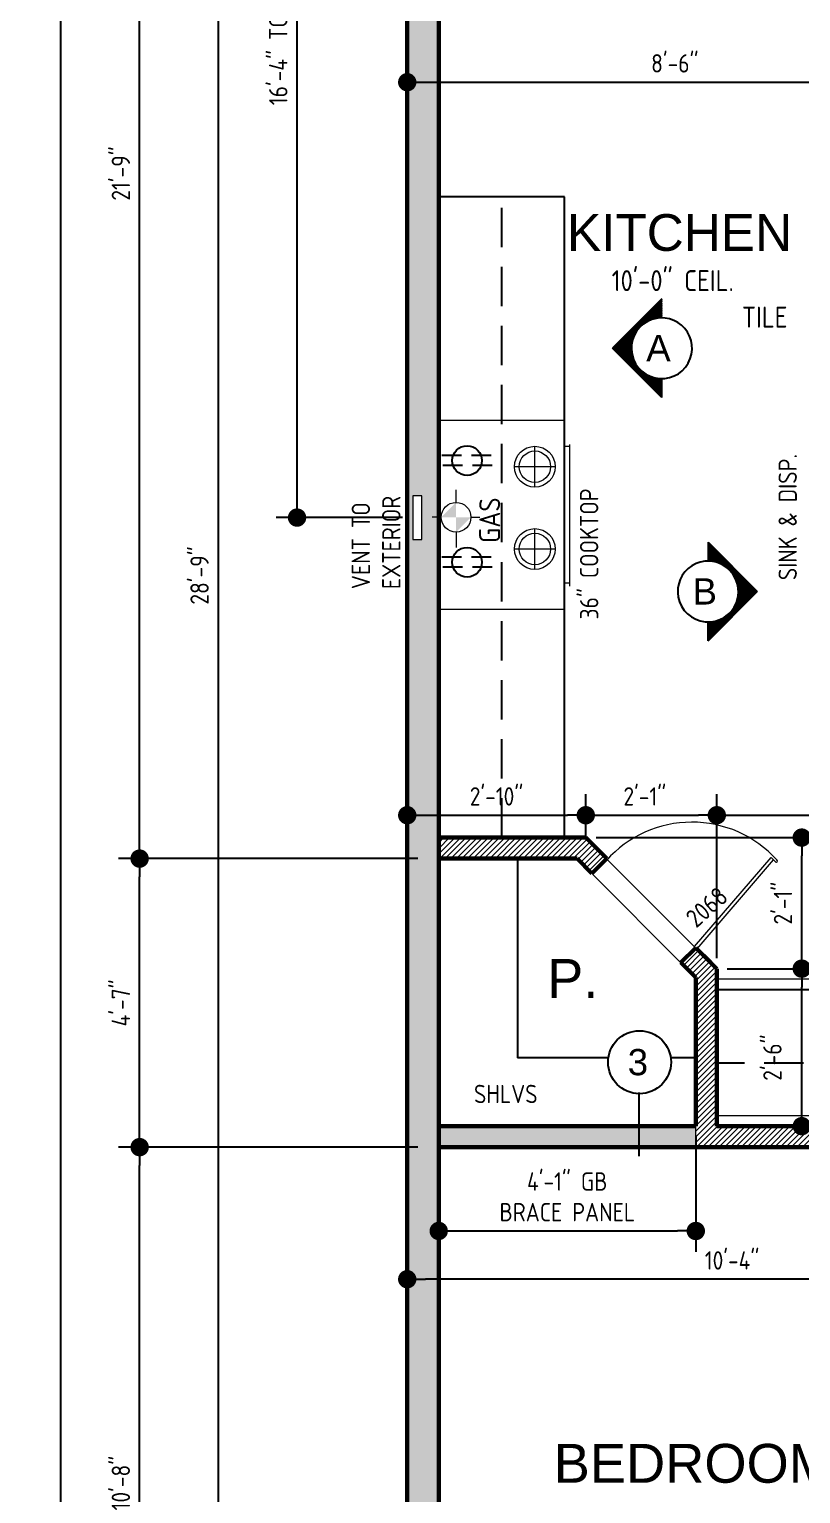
# Model space of a CAD drawing. Header units: feet. Extents: x 57903 to 63568, y -124112 to -112262.
# Drawn here: x 62827.3 to 62974.3, y -123560.8 to -123281.8 of the extents above; entities that cross this region are included whole.
import ezdxf

# ---------------------------------------------------------------- set-up
doc = ezdxf.new("R2010")
doc.units = ezdxf.units.FT
doc.header["$LTSCALE"] = 30
doc.header["$MEASUREMENT"] = 0
for name, pattern in [('HIDDEN', [0.375, 0.25, -0.125]), ('HIDDEN2', [0.1875, 0.125, -0.0625]), ('Solid', [0])]:
    doc.linetypes.add(name, pattern=pattern)
for name, color, linetype in [('CABS-FLOORPLAN', 4, 'Continuous'), ('ELECTRICAL', 164, 'HIDDEN'), ('TEXT', 7, 'Continuous')]:
    doc.layers.add(name, color=color, linetype=linetype)
for name, color, linetype, lineweight in [('DIMS', 137, 'Continuous', 15), ('DOORS', 157, 'Continuous', 9), ('DOORTEXT', 253, 'Continuous', 20), ('HATCH', 123, 'Continuous', 0), ('L1', 251, 'Continuous', 13), ('ROOM LBLS', 253, 'Continuous', 30), ('TEXT LBLS', 81, 'Continuous', 18), ('WALLS', 7, 'Continuous', 60)]:
    doc.layers.add(name, color=color, linetype=linetype, lineweight=lineweight)
doc.styles.add('ARCH', font='ARCHITXT.SHX')
doc.styles.add('SWIS72', font='swissel.ttf', dxfattribs={"height": 4.5})
doc.styles.add('TEXT1', font='ARCHITXT.shx')
doc.dimstyles.new('ARCHITECTURAL', dxfattribs={"dimtxt": 3.5, "dimasz": 3.5, "dimexe": 4, "dimexo": 2, "dimgap": 1.5, "dimtad": 1, "dimdec": 1, "dimzin": 3, "dimdsep": 46, "dimlunit": 4, "dimtxsty": 'ARCH', "dimblk": 'DOT', "dimcen": 0.0625, "dimadec": 0, "dimazin": 0, "dimtfac": 1, "dimtdec": 1, "dimtix": 1, "dimtofl": 0, "dimtmove": 1, "dimatfit": 2, "dimldrblk": 'DOTSMALL', "dimfxl": 1, "dimtolj": 1, "dimtzin": 0, "dimarcsym": 0})

# ---------------------------------------------------------------- blocks, each defined once
blk = doc.blocks.new('_Dot')
at = {"layer": 'DIMS', "color": 0, "lineweight": -2}
blk.add_line((-0.5, 0), (-1, 0), dxfattribs=at)
at = {"layer": 'DIMS', "color": 0, "const_width": 0.5}
blk.add_lwpolyline([(-0.25, 0, 1), (0.25, 0, 1)], format="xyb", close=True, dxfattribs=at)
blk = doc.blocks.new('*D600')
at = {"layer": 'Defpoints', "color": 0, "linetype": 'Solid', "transparency": 16777216}
for p in [(62899.31, -123519.9), (63023.12, -123524.74), (62899.31, -123532.29)]:
    blk.add_point(p, dxfattribs=at)
at = {"layer": 'DIMS', "color": 0, "linetype": 'Solid', "lineweight": -2, "transparency": 16777216}
for p, q in [((62899.31, -123530.29), (62899.31, -123515.9)), ((63023.12, -123522.74), (63023.12, -123515.9)), ((63019.62, -123519.9), (62902.81, -123519.9))]:
    blk.add_line(p, q, dxfattribs=at)
at = {"layer": 'DIMS', "color": 0, "linetype": 'Solid', "lineweight": -2, "transparency": 16777216, "xscale": 3.5, "yscale": 3.5, "zscale": 3.5, "rotation": 180}
blk.add_blockref('_Dot', (62899.31, -123519.9), dxfattribs=at)
at = {"layer": 'DIMS', "color": 0, "linetype": 'Solid', "lineweight": -2, "transparency": 16777216, "xscale": 3.5, "yscale": 3.5, "zscale": 3.5}
blk.add_blockref('_Dot', (63023.12, -123519.9), dxfattribs=at)
at = {"layer": 'DIMS', "color": 0, "linetype": 'Solid', "transparency": 16777216, "insert": (62961.22, -123516.32), "char_height": 3.5, "attachment_point": 5, "style": 'ARCH'}
blk.add_mtext('\\A1;10\'-4"', dxfattribs=at)
blk = doc.blocks.new('_DotSmall')
at = {"layer": 'DIMS', "color": 0, "const_width": 0.5}
blk.add_lwpolyline([(-0.0625, 0, 1), (0.0625, 0, 1)], format="xyb", close=True, dxfattribs=at)
blk = doc.blocks.new('*D656')
at = {"layer": 'Defpoints', "color": 0, "linetype": 'Solid', "transparency": 16777216}
for p in [(62863.31, -123247.74), (62898.31, -123247.74, -0.39), (62885.99, -123592.74)]:
    blk.add_point(p, dxfattribs=at)
at = {"layer": 'DIMS', "color": 0, "linetype": 'Solid', "lineweight": -2, "transparency": 16777216}
for p, q in [((62896.31, -123247.74), (62859.31, -123247.74)), ((62863.31, -123589.24), (62863.31, -123251.24)), ((62883.99, -123592.74), (62859.31, -123592.74))]:
    blk.add_line(p, q, dxfattribs=at)
at = {"layer": 'DIMS', "color": 0, "linetype": 'Solid', "lineweight": -2, "transparency": 16777216, "xscale": 3.5, "yscale": 3.5, "zscale": 3.5}
for p, rotation in [((62863.31, -123247.74), 90), ((62863.31, -123592.74), 270)]:
    blk.add_blockref('_Dot', p, dxfattribs=dict(at, rotation=rotation))
at = {"layer": 'DIMS', "color": 0, "linetype": 'Solid', "transparency": 16777216, "insert": (62859.73, -123385.84), "char_height": 3.5, "attachment_point": 5, "rotation": 90, "style": 'ARCH'}
blk.add_mtext('\\A1;28\'-9"', dxfattribs=at)
blk = doc.blocks.new('*D662')
at = {"layer": 'Defpoints', "color": 0, "linetype": 'Solid', "transparency": 16777216}
for p in [(62848.31, -123494.74), (62903.31, -123494.74), (62903.31, -123622.74)]:
    blk.add_point(p, dxfattribs=at)
at = {"layer": 'DIMS', "color": 0, "linetype": 'Solid', "lineweight": -2, "transparency": 16777216}
for p, q in [((62901.31, -123494.74), (62844.31, -123494.74)), ((62848.31, -123619.24), (62848.31, -123498.24)), ((62901.31, -123622.74), (62844.31, -123622.74))]:
    blk.add_line(p, q, dxfattribs=at)
at = {"layer": 'DIMS', "color": 0, "linetype": 'Solid', "lineweight": -2, "transparency": 16777216, "xscale": 3.5, "yscale": 3.5, "zscale": 3.5}
for p, rotation in [((62848.31, -123494.74), 90), ((62848.31, -123622.74), 270)]:
    blk.add_blockref('_Dot', p, dxfattribs=dict(at, rotation=rotation))
at = {"layer": 'DIMS', "color": 0, "linetype": 'Solid', "transparency": 16777216, "insert": (62844.73, -123558.74), "char_height": 3.5, "attachment_point": 5, "rotation": 90, "style": 'ARCH'}
blk.add_mtext('\\A1;10\'-8"', dxfattribs=at)
blk = doc.blocks.new('*D663')
at = {"layer": 'Defpoints', "color": 0, "linetype": 'Solid', "transparency": 16777216}
for p in [(62848.31, -123439.77), (62903.31, -123439.77), (62903.31, -123494.74)]:
    blk.add_point(p, dxfattribs=at)
at = {"layer": 'DIMS', "color": 0, "linetype": 'Solid', "lineweight": -2, "transparency": 16777216}
for p, q in [((62901.31, -123439.77), (62844.31, -123439.77)), ((62848.31, -123491.24), (62848.31, -123443.27)), ((62901.31, -123494.74), (62844.31, -123494.74))]:
    blk.add_line(p, q, dxfattribs=at)
at = {"layer": 'DIMS', "color": 0, "linetype": 'Solid', "lineweight": -2, "transparency": 16777216, "xscale": 3.5, "yscale": 3.5, "zscale": 3.5}
for p, rotation in [((62848.31, -123439.77), 90), ((62848.31, -123494.74), 270)]:
    blk.add_blockref('_Dot', p, dxfattribs=dict(at, rotation=rotation))
at = {"layer": 'DIMS', "color": 0, "linetype": 'Solid', "transparency": 16777216, "insert": (62844.73, -123467.26), "char_height": 3.5, "attachment_point": 5, "rotation": 90, "style": 'ARCH'}
blk.add_mtext('\\A1;4\'-7"', dxfattribs=at)
blk = doc.blocks.new('*D664')
at = {"layer": 'Defpoints', "color": 0, "linetype": 'Solid', "transparency": 16777216}
for p in [(62833.31, -123178.74), (62899.31, -123178.74), (62899.31, -123970.74)]:
    blk.add_point(p, dxfattribs=at)
at = {"layer": 'DIMS', "color": 0, "linetype": 'Solid', "lineweight": -2, "transparency": 16777216}
for p, q in [((62897.31, -123178.74), (62829.31, -123178.74)), ((62833.31, -123967.24), (62833.31, -123182.24)), ((62897.31, -123970.74), (62829.31, -123970.74))]:
    blk.add_line(p, q, dxfattribs=at)
at = {"layer": 'DIMS', "color": 0, "linetype": 'Solid', "lineweight": -2, "transparency": 16777216, "xscale": 3.5, "yscale": 3.5, "zscale": 3.5}
for p, rotation in [((62833.31, -123178.74), 90), ((62833.31, -123970.74), 270)]:
    blk.add_blockref('_Dot', p, dxfattribs=dict(at, rotation=rotation))
at = {"layer": 'DIMS', "color": 0, "linetype": 'Solid', "transparency": 16777216, "insert": (62829.73, -123574.74), "char_height": 3.5, "attachment_point": 5, "rotation": 90, "style": 'ARCH'}
blk.add_mtext('\\A1;66\'-0"', dxfattribs=at)
blk = doc.blocks.new('*D666')
at = {"layer": 'Defpoints', "color": 0, "linetype": 'Solid', "transparency": 16777216}
for p in [(62848.31, -123178.74), (62899.31, -123178.74), (62903.31, -123439.77)]:
    blk.add_point(p, dxfattribs=at)
at = {"layer": 'DIMS', "color": 0, "linetype": 'Solid', "lineweight": -2, "transparency": 16777216}
for p, q in [((62897.31, -123178.74), (62844.31, -123178.74)), ((62848.31, -123436.27), (62848.31, -123182.24)), ((62901.31, -123439.77), (62844.31, -123439.77))]:
    blk.add_line(p, q, dxfattribs=at)
at = {"layer": 'DIMS', "color": 0, "linetype": 'Solid', "lineweight": -2, "transparency": 16777216, "xscale": 3.5, "yscale": 3.5, "zscale": 3.5}
for p, rotation in [((62848.31, -123178.74), 90), ((62848.31, -123439.77), 270)]:
    blk.add_blockref('_Dot', p, dxfattribs=dict(at, rotation=rotation))
at = {"layer": 'DIMS', "color": 0, "linetype": 'Solid', "transparency": 16777216, "insert": (62844.73, -123309.26), "char_height": 3.5, "attachment_point": 5, "rotation": 90, "style": 'ARCH'}
blk.add_mtext('\\A1;21\'-9"', dxfattribs=at)
blk = doc.blocks.new('*D712')
at = {"layer": 'Defpoints', "color": 0, "linetype": 'Solid', "transparency": 16777216}
for p in [(62958.31, -123431.51), (62933.34, -123438.15), (62958.31, -123460.74)]:
    blk.add_point(p, dxfattribs=at)
at = {"layer": 'DIMS', "color": 0, "linetype": 'Solid', "lineweight": -2, "transparency": 16777216}
for p, q in [((62933.34, -123436.15), (62933.34, -123427.51)), ((62958.31, -123458.74), (62958.31, -123427.51)), ((62936.84, -123431.51), (62954.81, -123431.51))]:
    blk.add_line(p, q, dxfattribs=at)
at = {"layer": 'DIMS', "color": 0, "linetype": 'Solid', "lineweight": -2, "transparency": 16777216, "xscale": 3.5, "yscale": 3.5, "zscale": 3.5, "rotation": 180}
blk.add_blockref('_Dot', (62933.34, -123431.51), dxfattribs=at)
at = {"layer": 'DIMS', "color": 0, "linetype": 'Solid', "lineweight": -2, "transparency": 16777216, "xscale": 3.5, "yscale": 3.5, "zscale": 3.5}
blk.add_blockref('_Dot', (62958.31, -123431.51), dxfattribs=at)
at = {"layer": 'DIMS', "color": 0, "linetype": 'Solid', "transparency": 16777216, "insert": (62944.59, -123427.92), "char_height": 3.5, "attachment_point": 5, "style": 'ARCH'}
blk.add_mtext('\\A1;2\'-1"', dxfattribs=at)
blk = doc.blocks.new('*D713')
at = {"layer": 'Defpoints', "color": 0, "linetype": 'Solid', "transparency": 16777216}
for p in [(63087.31, -123431.51), (62958.31, -123460.74), (63087.31, -123462.74)]:
    blk.add_point(p, dxfattribs=at)
at = {"layer": 'DIMS', "color": 0, "linetype": 'Solid', "lineweight": -2, "transparency": 16777216}
for p, q in [((62958.31, -123458.74), (62958.31, -123427.51)), ((63087.31, -123460.74), (63087.31, -123427.51)), ((62961.81, -123431.51), (63083.81, -123431.51))]:
    blk.add_line(p, q, dxfattribs=at)
at = {"layer": 'DIMS', "color": 0, "linetype": 'Solid', "lineweight": -2, "transparency": 16777216, "xscale": 3.5, "yscale": 3.5, "zscale": 3.5, "rotation": 180}
blk.add_blockref('_Dot', (62958.31, -123431.51), dxfattribs=at)
at = {"layer": 'DIMS', "color": 0, "linetype": 'Solid', "lineweight": -2, "transparency": 16777216, "xscale": 3.5, "yscale": 3.5, "zscale": 3.5}
blk.add_blockref('_Dot', (63087.31, -123431.51), dxfattribs=at)
at = {"layer": 'DIMS', "color": 0, "linetype": 'Solid', "transparency": 16777216, "insert": (63029.8, -123427.92), "char_height": 3.5, "attachment_point": 5, "style": 'ARCH'}
blk.add_mtext('\\A1;10\'-9"', dxfattribs=at)
blk = doc.blocks.new('*D742')
at = {"layer": 'Defpoints', "color": 0, "linetype": 'Solid', "transparency": 16777216}
for p in [(62958.31, -123460.74), (62974.5, -123460.74), (62958.31, -123490.74)]:
    blk.add_point(p, dxfattribs=at)
at = {"layer": 'DIMS', "color": 0, "linetype": 'Solid', "lineweight": -2, "transparency": 16777216}
for p, q in [((62960.31, -123460.74), (62978.5, -123460.74)), ((62974.5, -123487.24), (62974.5, -123464.24)), ((62960.31, -123490.74), (62978.5, -123490.74))]:
    blk.add_line(p, q, dxfattribs=at)
at = {"layer": 'DIMS', "color": 0, "linetype": 'Solid', "lineweight": -2, "transparency": 16777216, "xscale": 3.5, "yscale": 3.5, "zscale": 3.5}
for p, rotation in [((62974.5, -123460.74), 90), ((62974.5, -123490.74), 270)]:
    blk.add_blockref('_Dot', p, dxfattribs=dict(at, rotation=rotation))
at = {"layer": 'DIMS', "color": 0, "linetype": 'Solid', "transparency": 16777216, "insert": (62968.91, -123477.68), "char_height": 3.5, "attachment_point": 5, "rotation": 90, "style": 'ARCH'}
blk.add_mtext('\\A1;2\'-6"', dxfattribs=at)
blk = doc.blocks.new('*D714')
at = {"layer": 'Defpoints', "color": 0, "linetype": 'Solid', "transparency": 16777216}
for p in [(62933.34, -123435.77), (62974.5, -123435.77), (62958.31, -123460.74)]:
    blk.add_point(p, dxfattribs=at)
at = {"layer": 'DIMS', "color": 0, "linetype": 'Solid', "lineweight": -2, "transparency": 16777216}
for p, q in [((62935.34, -123435.77), (62978.5, -123435.77)), ((62974.5, -123457.24), (62974.5, -123439.27)), ((62960.31, -123460.74), (62978.5, -123460.74))]:
    blk.add_line(p, q, dxfattribs=at)
at = {"layer": 'DIMS', "color": 0, "linetype": 'Solid', "lineweight": -2, "transparency": 16777216, "xscale": 3.5, "yscale": 3.5, "zscale": 3.5}
for p, rotation in [((62974.5, -123435.77), 90), ((62974.5, -123460.74), 270)]:
    blk.add_blockref('_Dot', p, dxfattribs=dict(at, rotation=rotation))
at = {"layer": 'DIMS', "color": 0, "linetype": 'Solid', "transparency": 16777216, "insert": (62970.92, -123448.26), "char_height": 3.5, "attachment_point": 5, "rotation": 90, "style": 'ARCH'}
blk.add_mtext('\\A1;2\'-1"', dxfattribs=at)
blk = doc.blocks.new('*D719')
at = {"layer": 'Defpoints', "color": 0, "linetype": 'Solid', "transparency": 16777216}
for p in [(62933.34, -123431.51), (62899.31, -123435.17), (62933.34, -123435.77)]:
    blk.add_point(p, dxfattribs=at)
at = {"layer": 'DIMS', "color": 0, "linetype": 'Solid', "lineweight": -2, "transparency": 16777216}
for p, q in [((62899.31, -123433.17), (62899.31, -123427.51)), ((62933.34, -123433.77), (62933.34, -123427.51)), ((62902.81, -123431.51), (62929.84, -123431.51))]:
    blk.add_line(p, q, dxfattribs=at)
at = {"layer": 'DIMS', "color": 0, "linetype": 'Solid', "lineweight": -2, "transparency": 16777216, "xscale": 3.5, "yscale": 3.5, "zscale": 3.5, "rotation": 180}
blk.add_blockref('_Dot', (62899.31, -123431.51), dxfattribs=at)
at = {"layer": 'DIMS', "color": 0, "linetype": 'Solid', "lineweight": -2, "transparency": 16777216, "xscale": 3.5, "yscale": 3.5, "zscale": 3.5}
blk.add_blockref('_Dot', (62933.34, -123431.51), dxfattribs=at)
at = {"layer": 'DIMS', "color": 0, "linetype": 'Solid', "transparency": 16777216, "insert": (62916.33, -123427.92), "char_height": 3.5, "attachment_point": 5, "style": 'ARCH'}
blk.add_mtext('\\A1;2\'-10"', dxfattribs=at)
blk = doc.blocks.new('*D743')
at = {"layer": 'Defpoints', "color": 0, "linetype": 'Solid', "transparency": 16777216}
for p in [(63001.31, -123291.87), (62899.31, -123299.03), (63001.31, -123312.72, -0.82)]:
    blk.add_point(p, dxfattribs=at)
at = {"layer": 'DIMS', "color": 0, "linetype": 'Solid', "lineweight": -2, "transparency": 16777216}
for p, q in [((62899.31, -123297.03), (62899.31, -123287.87)), ((63001.31, -123310.72), (63001.31, -123287.87)), ((62902.81, -123291.87), (62997.81, -123291.87))]:
    blk.add_line(p, q, dxfattribs=at)
at = {"layer": 'DIMS', "color": 0, "linetype": 'Solid', "lineweight": -2, "transparency": 16777216, "xscale": 3.5, "yscale": 3.5, "zscale": 3.5, "rotation": 180}
blk.add_blockref('_Dot', (62899.31, -123291.87), dxfattribs=at)
at = {"layer": 'DIMS', "color": 0, "linetype": 'Solid', "lineweight": -2, "transparency": 16777216, "xscale": 3.5, "yscale": 3.5, "zscale": 3.5}
blk.add_blockref('_Dot', (63001.31, -123291.87), dxfattribs=at)
at = {"layer": 'DIMS', "color": 0, "linetype": 'Solid', "transparency": 16777216, "insert": (62950.31, -123288.28), "char_height": 3.5, "attachment_point": 5, "style": 'ARCH'}
blk.add_mtext('\\A1;8\'-6"', dxfattribs=at)
blk = doc.blocks.new('*D746')
at = {"layer": 'Defpoints', "color": 0, "linetype": 'Solid', "transparency": 16777216}
for p in [(62878.31, -123178.74), (62899.31, -123178.74), (62900.38, -123374.81, -0.51)]:
    blk.add_point(p, dxfattribs=at)
at = {"layer": 'DIMS', "color": 0, "linetype": 'Solid', "lineweight": -2, "transparency": 16777216}
for p, q in [((62897.31, -123178.74), (62874.31, -123178.74)), ((62878.31, -123371.31), (62878.31, -123182.24)), ((62898.38, -123374.81), (62874.31, -123374.81))]:
    blk.add_line(p, q, dxfattribs=at)
at = {"layer": 'DIMS', "color": 0, "linetype": 'Solid', "lineweight": -2, "transparency": 16777216, "xscale": 3.5, "yscale": 3.5, "zscale": 3.5}
for p, rotation in [((62878.31, -123178.74), 90), ((62878.31, -123374.81), 270)]:
    blk.add_blockref('_Dot', p, dxfattribs=dict(at, rotation=rotation))
at = {"layer": 'DIMS', "color": 0, "linetype": 'Solid', "transparency": 16777216, "insert": (62874.73, -123269.84), "char_height": 3.5, "attachment_point": 5, "rotation": 90, "style": 'ARCH'}
blk.add_mtext('\\A1;16\'-4" TO CL. OF EXH. VENT', dxfattribs=at)
blk = doc.blocks.new('*D772')
at = {"layer": 'Defpoints', "color": 0, "linetype": 'Solid', "transparency": 16777216}
for p in [(62954.31, -123490.74), (62905.31, -123494.74, -0.1), (62954.31, -123510.71)]:
    blk.add_point(p, dxfattribs=at)
at = {"layer": 'DIMS', "color": 0, "linetype": 'Solid', "lineweight": -2, "transparency": 16777216}
for p, q in [((62954.31, -123492.74), (62954.31, -123514.71)), ((62905.31, -123496.74), (62905.31, -123514.71)), ((62908.81, -123510.71), (62950.81, -123510.71))]:
    blk.add_line(p, q, dxfattribs=at)
at = {"layer": 'DIMS', "color": 0, "linetype": 'Solid', "lineweight": -2, "transparency": 16777216, "xscale": 3.5, "yscale": 3.5, "zscale": 3.5, "rotation": 180}
blk.add_blockref('_Dot', (62905.31, -123510.71), dxfattribs=at)
at = {"layer": 'DIMS', "color": 0, "linetype": 'Solid', "lineweight": -2, "transparency": 16777216, "xscale": 3.5, "yscale": 3.5, "zscale": 3.5}
blk.add_blockref('_Dot', (62954.31, -123510.71), dxfattribs=at)
at = {"layer": 'DIMS', "color": 0, "linetype": 'Solid', "transparency": 16777216, "insert": (62929.81, -123504.21), "char_height": 3.5, "attachment_point": 5, "style": 'ARCH'}
blk.add_mtext('\\A1;4\'-1" GB\\PBRACE PANEL', dxfattribs=at)

msp = doc.modelspace()

# ---------------------------------------------------------------- hatches: boundary and pattern name
at = {"layer": 'HATCH'}
h = msp.add_hatch(color=9, dxfattribs=at)
h.dxf.hatch_style = 1
h.set_gradient(color1=(199, 200, 202), color2=(147, 149, 152), name='INVCYLINDER')
h.paths.add_polyline_path([(62905.31, -123277.74), (62899.33, -123277.74), (62899.33, -123574.74), (62905.31, -123574.74)])
h.paths.add_polyline_path([(62902.1, -123370.65), (62902.1, -123378.98), (62900.38, -123378.98), (62900.38, -123370.65)], flags=16)
at = {"layer": 'HATCH', "linetype": 'Solid'}
h = msp.add_hatch(dxfattribs=at)
h.set_pattern_fill('ANSI31', color=256, scale=6, style=0)
h.paths.add_polyline_path([(62933.34, -123435.77), (62905.31, -123435.77), (62905.31, -123439.77), (62931.68, -123439.77), (62934.51, -123442.6), (62937.34, -123439.77)])
h = msp.add_hatch(dxfattribs=at)
h.set_pattern_fill('ANSI31', color=256, scale=6, style=0)
h.paths.add_polyline_path([(63087.31, -123490.74), (62958.31, -123490.74), (62958.31, -123460.74), (62954.31, -123456.74), (62951.48, -123459.57), (62954.31, -123462.4), (62954.31, -123490.74), (62954.31, -123494.74), (63023.12, -123494.74), (63023.12, -123618.74), (63019.31, -123618.74), (63019.31, -123622.74), (63031.43, -123622.74), (63031.43, -123618.74), (63027.12, -123618.74), (63027.12, -123564.74), (63031.43, -123564.74), (63031.43, -123560.74), (63027.12, -123560.74), (63027.12, -123494.74), (63087.31, -123494.74)])
msp.add_hatch(color=256, dxfattribs=at).paths.add_polyline_path([(62954.31, -123490.74), (62905.31, -123490.74), (62905.31, -123494.74), (62954.31, -123494.74)])
at = {"layer": 'TEXT'}
h = msp.add_hatch(dxfattribs=at)
h.set_pattern_fill('ANSI31', color=256, scale=0.771685, angle=450, style=0)
h.set_pattern_definition([(135, (54746.25897, -157220.97656), (-0.06820794816, -0.06820794816), [])])
h.paths.add_polyline_path([(62938.43, -123342.55), (62947.81, -123351.93), (62947.81, -123348.33, -0.781311), (62945.09, -123337.44, -0.122769), (62947.81, -123336.76), (62947.81, -123333.16)])
h = msp.add_hatch(dxfattribs=at)
h.set_pattern_fill('ANSI31', color=256, scale=0.771685, angle=450, style=0)
h.set_pattern_definition([(45, (71208.89797, -157267.32013), (0.06820794816, -0.06820794816), [])])
h.paths.add_polyline_path([(62966.03, -123388.89), (62956.65, -123398.27), (62956.65, -123394.68, 0.781311), (62959.37, -123383.78, 0.122769), (62956.65, -123383.1), (62956.65, -123379.51)])

# ---------------------------------------------------------------- linework, layer by layer
at = {"layer": 'CABS-FLOORPLAN', "color": 4}
for p, q in [((62929.31, -123313.72, -0.82), (62905.31, -123313.72, -0.82)), ((62929.31, -123435.77, -0.03), (62929.31, -123313.72, -0.77)), ((62920.31, -123439.77), (62920.31, -123477.74)), ((63050.31, -123464.74), (62958.31, -123464.74)), ((62937.64, -123477.74), (62920.31, -123477.74)), ((62954.31, -123477.74), (62949.52, -123477.74))]:
    msp.add_line(p, q, dxfattribs=at)
at = {"layer": 'CABS-FLOORPLAN', "color": 4, "linetype": 'HIDDEN'}
for p, q in [((62917.31, -123435.77, 0.1), (62917.31, -123313.75, -0.82)), ((62917.31, -123435.77), (62917.31, -123430.97)), ((63087.31, -123478.74), (62958.31, -123478.74))]:
    msp.add_line(p, q, dxfattribs=at)
at = {"layer": 'DIMS', "linetype": 'Solid'}
msp.add_line((62954.31, -123494.74), (62954.31, -123490.74), dxfattribs=at)
at = {"layer": 'DOORS'}
for p, q in [((62954.08, -123456.52), (62968.66, -123439.55)), ((62969.58, -123440.45), (62968.66, -123439.55)), ((62968.96, -123439.24), (62968.97, -123439.24)), ((62954.56, -123456.99), (62969.14, -123440.02))]:
    msp.add_line(p, q, dxfattribs=at)
for centre, radius, start, end in [((62953.56, -123454.68), 21.85, 42.1884, 138.1675), ((62969.67, -123440.35), 0.134, 225.6637, 324.5579), ((62969.51, -123440.24), 0.336, 324.5579, 44.6715)]:
    msp.add_arc(centre, radius, start, end, dxfattribs=at)
at = {"layer": 'ELECTRICAL', "color": 3, "linetype": 'HIDDEN2'}
for p, q in [((62915.28, -123363.01, -0.16), (62905.31, -123363.01, -0.16)), ((62915.49, -123364.91, -0.16), (62905.31, -123364.91, -0.16)), ((62915.28, -123382.37, -0.16), (62905.31, -123382.37, -0.16)), ((62915.49, -123384.27, -0.16), (62905.31, -123384.27, -0.16))]:
    msp.add_line(p, q, dxfattribs=at)
at = {"layer": 'ELECTRICAL', "color": 3, "linetype": 'Continuous'}
for centre in [(62910.71, -123363.96, -0.16), (62910.71, -123383.32, -0.16)]:
    msp.add_circle(centre, 2.83, dxfattribs=at)
at = {"layer": 'HATCH', "linetype": 'Solid', "elevation": -0.51}
msp.add_lwpolyline([(62902.1, -123378.98), (62902.1, -123370.65), (62900.38, -123370.65), (62900.38, -123378.98)], close=True, dxfattribs=at)
at = {"layer": 'L1'}
for p, q in [((62929.31, -123356.29, -0.45), (62905.31, -123356.29, -0.45)), ((62929.31, -123356.29, -0.37), (62929.31, -123392.29, -0.45)), ((62923.63, -123369, -0.44), (62923.63, -123361.23, -0.44)), ((62930.31, -123361.29, -0.52), (62929.31, -123361.29, -0.52)), ((62930.31, -123387.86, -0.52), (62930.31, -123360.86, -0.52)), ((62927.52, -123365.12, -0.44), (62919.75, -123365.12, -0.44)), ((62923.63, -123384.68, -0.44), (62923.63, -123376.91, -0.44)), ((62927.52, -123380.8, -0.44), (62919.75, -123380.8, -0.44)), ((62930.31, -123387.29, -0.52), (62929.31, -123387.29, -0.52)), ((62929.31, -123392.29, -0.52), (62905.31, -123392.29, -0.52)), ((62937.43, -123439.93), (62954.4, -123456.9)), ((62934.6, -123442.76), (62951.57, -123459.73))]:
    msp.add_line(p, q, dxfattribs=at)
msp.add_lwpolyline([(62958.31, -123488.74), (62988.31, -123488.74), (62988.31, -123462.74), (62958.31, -123462.74)], close=True, dxfattribs=at)
for centre, radius in [((62923.63, -123365.12, -0.44), 3.89), ((62923.63, -123365.12, -0.44), 3), ((62923.63, -123380.8, -0.44), 3.89), ((62923.63, -123380.8, -0.44), 3)]:
    msp.add_circle(centre, radius, dxfattribs=at)
at = {"layer": 'TEXT'}
for p, q in [((62947.81, -123333.16), (62938.43, -123342.55)), ((62947.81, -123351.93), (62938.43, -123342.55)), ((62947.81, -123351.93), (62947.81, -123348.33)), ((62956.65, -123379.51), (62956.65, -123383.1)), ((62956.65, -123379.51), (62966.03, -123388.89)), ((62956.65, -123398.27), (62966.03, -123388.89)), ((62956.65, -123398.27), (62956.65, -123394.68)), ((62943.53, -123496.43), (62943.53, -123484.3))]:
    msp.add_line(p, q, dxfattribs=at)
msp.add_circle((62943.58, -123478.56), 6, dxfattribs=at)
for centre, start, end in [((62947.81, -123342.55), 117.9964, 340.2992), ((62947.81, -123342.55), 340.2992, 117.9964), ((62956.65, -123388.89), 62.0036, 199.7008), ((62956.65, -123388.89), 199.7008, 62.0036)]:
    msp.add_arc(centre, 5.79, start, end, dxfattribs=at)
at = {"layer": 'TEXT LBLS'}
for p, q in [((62908.61, -123371.92, -0.43), (62908.61, -123369.53, -0.43)), ((62905.78, -123374.74, -0.43), (62904.08, -123374.74, -0.43)), ((62911.44, -123374.74, -0.43), (62913.14, -123374.74, -0.43)), ((62908.61, -123377.57, -0.43), (62908.61, -123380.51, -0.43))]:
    msp.add_line(p, q, dxfattribs=at)
msp.add_circle((62908.61, -123374.74, -0.43), 2.83, dxfattribs=at)
msp.add_solid([(62908.61, -123377.57, -0.43), (62911.44, -123374.74, -0.43), (62908.61, -123371.92, -0.43), (62905.78, -123374.74, -0.43)], dxfattribs=at)
at = {"layer": 'WALLS'}
for p, q in [((62899.31, -123277.74, -0.39), (62899.31, -123574.74)), ((62905.31, -123277.74, -0.39), (62905.31, -123574.74)), ((62933.34, -123435.77), (62905.31, -123435.77)), ((62933.34, -123435.77), (62937.34, -123439.77)), ((62905.31, -123439.77), (62905.31, -123490.74)), ((62931.68, -123439.77), (62905.31, -123439.77)), ((62931.68, -123439.77), (62934.51, -123442.6)), ((62937.34, -123439.77), (62934.51, -123442.6)), ((62934.51, -123442.6), (62937.34, -123439.77)), ((62934.51, -123442.6), (62937.34, -123439.77)), ((62899.31, -123442.74), (62899.31, -123490.74)), ((62954.31, -123456.74), (62951.48, -123459.57)), ((62951.48, -123459.57), (62954.31, -123456.74)), ((62954.31, -123456.74), (62957.14, -123459.57)), ((62954.31, -123456.74), (62958.31, -123460.74)), ((62951.48, -123459.57), (62954.31, -123462.4)), ((62958.31, -123460.74), (62958.31, -123490.74)), ((62954.31, -123462.4), (62954.31, -123490.74)), ((62954.31, -123490.74), (62905.31, -123490.74)), ((63087.31, -123490.74), (62958.31, -123490.74)), ((62949.31, -123494.74), (62905.31, -123494.74)), ((63023.12, -123494.74), (62905.31, -123494.74)), ((62949.31, -123494.74), (62905.31, -123494.74))]:
    msp.add_line(p, q, dxfattribs=at)

# ---------------------------------------------------------------- texts
at = {"layer": 'DOORTEXT', "color": 7, "style": 'TEXT1'}
msp.add_text('2068', height=3.5, rotation=41.6274, dxfattribs=at).set_placement((62954.39, -123453.13))
at = {"layer": 'ROOM LBLS', "style": 'SWIS72'}
for s, height, p in [('KITCHEN ', 7, (62929.74, -123324)), ('P.', 7.4, (62925.96, -123466.3)), ('BEDROOM 2', 7.4, (62927.22, -123558.67, 0))]:
    msp.add_text(s, height=height, dxfattribs=at).set_placement(p)
at = {"layer": 'TEXT'}
for s, height, style, p in [('A', 5, 'SWIS72', (62944.86, -123345.02)), ('B', 5, 'SWIS72', (62953.68, -123391.37)), ('3', 5, 'SWIS72', (62941.33, -123481.04)), ('SHLVS', 3.5, 'TEXT1', (62912.03, -123486.36))]:
    msp.add_text(s, height=height, dxfattribs=dict(at, style=style)).set_placement(p)
at = {"layer": 'TEXT', "style": 'TEXT1'}
for s, p in [('SINK & DISP.', (62973.57, -123386.73)), ('36" COOKTOP', (62935.73, -123394.21, -0.5)), ('VENT TO', (62892.22, -123388.44, -0.5)), ('EXTERIOR', (62898.03, -123388.44, -0.5))]:
    msp.add_text(s, height=3.5, rotation=90, dxfattribs=at).set_placement(p)
at = {"layer": 'TEXT LBLS', "color": 253, "style": 'TEXT1'}
for s, p in [('10\'-0" CEIL.', (62938.26, -123331.67, 0)), ('TILE', (62963.1, -123338.62, 0))]:
    msp.add_text(s, height=4, dxfattribs=at).set_placement(p)
at = {"layer": 'TEXT LBLS', "style": 'TEXT1'}
msp.add_text('GAS', height=4, rotation=90, dxfattribs=at).set_placement((62917.03, -123379.63, -0.51))

# ---------------------------------------------------------------- dimensions: what is measured, and where the dimension line sits
at = {"layer": 'DIMS', "linetype": 'Solid'}
for base, p1, p2, angle, picture, middle in [((62833.31, -123178.74), (62899.31, -123970.74), (62899.31, -123178.74), 90, '*D664', (62829.73, -123574.74)), ((62848.31, -123178.74), (62903.31, -123439.77), (62899.31, -123178.74), 90, '*D666', (62844.73, -123309.26)), ((63001.31, -123291.87), (62899.31, -123299.03), (63001.31, -123312.72, -0.82), 180, '*D743', (62950.31, -123288.28)), ((62933.34, -123431.51), (62899.31, -123435.17), (62933.34, -123435.77), 180, '*D719', (62916.33, -123427.92)), ((62974.5, -123435.77), (62958.31, -123460.74), (62933.34, -123435.77), 90, '*D714', (62970.92, -123448.26)), ((62848.31, -123439.77), (62903.31, -123494.74), (62903.31, -123439.77), 90, '*D663', (62844.73, -123467.26)), ((62848.31, -123494.74), (62903.31, -123622.74), (62903.31, -123494.74), 90, '*D662', (62844.73, -123558.74))]:
    dim = msp.add_linear_dim(base=base, p1=p1, p2=p2, angle=angle, dimstyle='ARCHITECTURAL', dxfattribs=at)
    dim.commit()
    dim.dimension.update_dxf_attribs({"geometry": picture, "text_midpoint": middle})
dim = msp.add_linear_dim(base=(62878.31, -123178.74), p1=(62900.38, -123374.81, -0.51), p2=(62899.31, -123178.74), angle=90, text='<> TO CL. OF EXH. VENT', dimstyle='ARCHITECTURAL', dxfattribs=at)
dim.commit()
dim.dimension.update_dxf_attribs({"geometry": '*D746', "text_midpoint": (62878.31, -123269.84), "dimtype": 160})
for base, p1, p2, angle, picture, middle in [((62863.31, -123247.74), (62885.99, -123592.74), (62898.31, -123247.74, -0.39), 90, '*D656', (62863.31, -123385.84)), ((62958.31, -123431.51), (62933.34, -123438.15), (62958.31, -123460.74), 180, '*D712', (62944.59, -123431.51)), ((63087.31, -123431.51), (62958.31, -123460.74), (63087.31, -123462.74), 180, '*D713', (63029.8, -123431.51)), ((62974.5, -123460.74), (62958.31, -123490.74), (62958.31, -123460.74), 90, '*D742', (62972.49, -123477.68))]:
    dim = msp.add_linear_dim(base=base, p1=p1, p2=p2, angle=angle, dimstyle='ARCHITECTURAL', dxfattribs=at)
    dim.commit()
    dim.dimension.update_dxf_attribs({"geometry": picture, "text_midpoint": middle, "dimtype": 160})
dim = msp.add_linear_dim(base=(62954.31, -123510.71), p1=(62905.31, -123494.74, -0.1), p2=(62954.31, -123490.74), text='<> GB\\PBRACE PANEL', dimstyle='ARCHITECTURAL', dxfattribs=at)
dim.commit()
dim.dimension.update_dxf_attribs({"geometry": '*D772', "text_midpoint": (62929.81, -123504.21)})
dim = msp.add_linear_dim(base=(62899.31, -123519.9), p1=(63023.12, -123524.74), p2=(62899.31, -123532.29), dimstyle='ARCHITECTURAL', dxfattribs=at)
dim.commit()
dim.dimension.update_dxf_attribs({"geometry": '*D600', "text_midpoint": (62961.22, -123516.32)})

doc.saveas('drawing.dxf')
